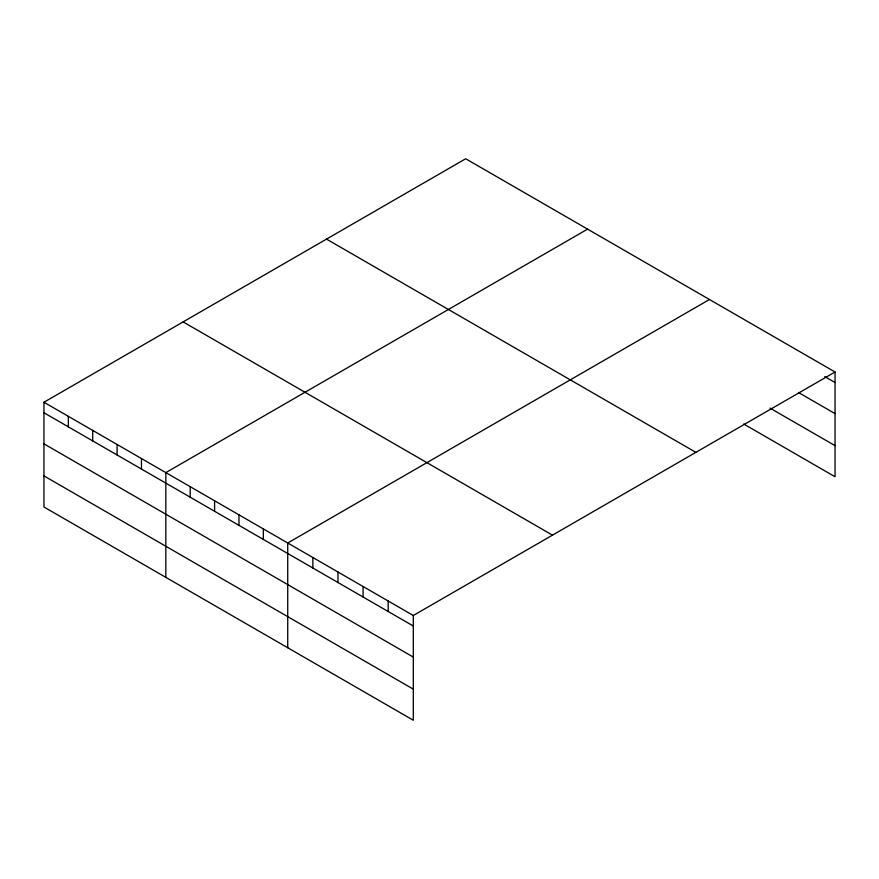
<?xml version="1.0" encoding="UTF-8"?>
<svg xmlns="http://www.w3.org/2000/svg" width="879" height="879" viewBox="0 0 879 879"><rect width="100%" height="100%" fill="white"/><g stroke="black" fill="none" stroke-linecap="round" stroke-linejoin="round"><path stroke-width="1.32" d="M43.95 402.252L413.306 615.498L413.306 720.242L43.95 506.996L43.95 402.252L465.694 158.758L835.05 372.004L835.05 476.748L743.722 424.019M587.579 229.133L165.834 472.616L165.834 577.36M709.463 299.508L287.73 542.991L287.73 647.735M413.306 615.498L835.05 372.004M824.777 376.586L835.05 382.508M798.517 392.517L835.05 413.613M769.971 408.087L835.05 445.653M326.516 239.11L695.871 452.355M183.129 321.901L552.484 535.146M43.95 412.756L413.306 626.002M43.95 443.851L413.306 657.096M43.95 475.891L413.306 689.147M388.188 600.994L388.188 611.498M363.082 586.491L363.082 597.006M337.965 571.998L337.965 582.502M312.847 557.495L312.847 567.999M263.348 528.916L263.348 539.42M238.967 514.841L238.967 525.345M214.597 500.766L214.597 511.27M190.216 486.691L190.216 497.206M141.464 458.552L141.464 469.056M117.083 444.477L117.083 454.981M92.702 430.402L92.702 440.906M68.331 416.327L68.331 426.831"/></g></svg>
